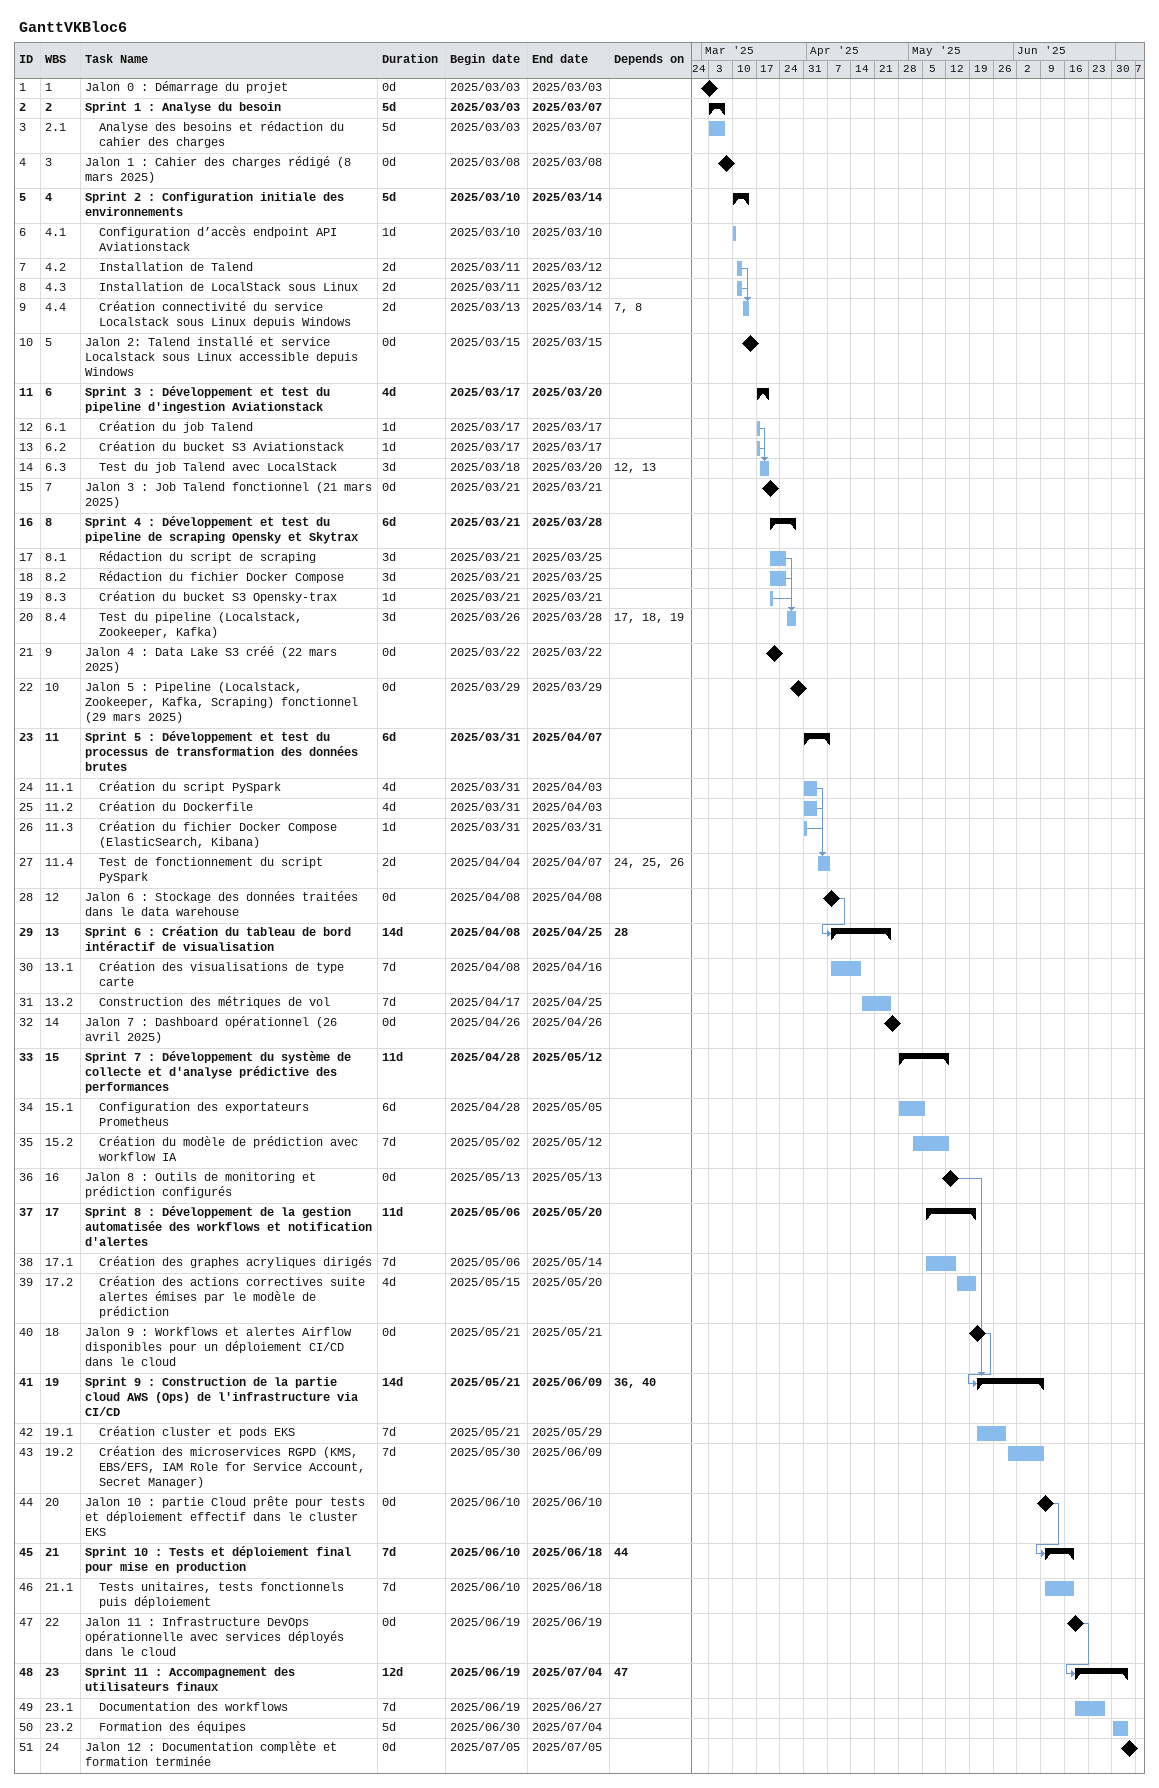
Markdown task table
GanttVKBloc6

| ID | WBS | Task | Duration | Start | Finish | Predecessors |
|---|---|---|---|---|---|---|
| 1 | 1 | Jalon 0 : Démarrage du projet | 0d | 2025-03-03 | 2025-03-03 |  |
| 2 | 2 | **Sprint 1 : Analyse du besoin** | 5d | 2025-03-03 | 2025-03-07 |  |
| 3 | 2.1 | Analyse des besoins et rédaction du cahier des charges | 5d | 2025-03-03 | 2025-03-07 |  |
| 4 | 3 | Jalon 1 : Cahier des charges rédigé (8 mars 2025) | 0d | 2025-03-08 | 2025-03-08 |  |
| 5 | 4 | **Sprint 2 : Configuration initiale des environnements** | 5d | 2025-03-10 | 2025-03-14 |  |
| 6 | 4.1 | Configuration d’accès endpoint API Aviationstack | 1d | 2025-03-10 | 2025-03-10 |  |
| 7 | 4.2 | Installation de Talend | 2d | 2025-03-11 | 2025-03-12 |  |
| 8 | 4.3 | Installation de LocalStack sous Linux | 2d | 2025-03-11 | 2025-03-12 |  |
| 9 | 4.4 | Création connectivité du service Localstack sous Linux depuis Windows | 2d | 2025-03-13 | 2025-03-14 | 7, 8 |
| 10 | 5 | Jalon 2: Talend installé et service Localstack sous Linux accessible depuis Windows | 0d | 2025-03-15 | 2025-03-15 |  |
| 11 | 6 | **Sprint 3 : Développement et test du pipeline d'ingestion Aviationstack** | 4d | 2025-03-17 | 2025-03-20 |  |
| 12 | 6.1 | Création du job Talend | 1d | 2025-03-17 | 2025-03-17 |  |
| 13 | 6.2 | Création du bucket S3 Aviationstack | 1d | 2025-03-17 | 2025-03-17 |  |
| 14 | 6.3 | Test du job Talend avec LocalStack | 3d | 2025-03-18 | 2025-03-20 | 12, 13 |
| 15 | 7 | Jalon 3 : Job Talend fonctionnel (21 mars 2025) | 0d | 2025-03-21 | 2025-03-21 |  |
| 16 | 8 | **Sprint 4 : Développement et test du pipeline de scraping Opensky et Skytrax** | 6d | 2025-03-21 | 2025-03-28 |  |
| 17 | 8.1 | Rédaction du script de scraping | 3d | 2025-03-21 | 2025-03-25 |  |
| 18 | 8.2 | Rédaction du fichier Docker Compose | 3d | 2025-03-21 | 2025-03-25 |  |
| 19 | 8.3 | Création du bucket S3 Opensky-trax | 1d | 2025-03-21 | 2025-03-21 |  |
| 20 | 8.4 | Test du pipeline (Localstack, Zookeeper, Kafka) | 3d | 2025-03-26 | 2025-03-28 | 17, 18, 19 |
| 21 | 9 | Jalon 4 : Data Lake S3 créé (22 mars 2025) | 0d | 2025-03-22 | 2025-03-22 |  |
| 22 | 10 | Jalon 5 : Pipeline (Localstack, Zookeeper, Kafka, Scraping) fonctionnel (29 mars 2025) | 0d | 2025-03-29 | 2025-03-29 |  |
| 23 | 11 | **Sprint 5 : Développement et test du processus de transformation des données brutes** | 6d | 2025-03-31 | 2025-04-07 |  |
| 24 | 11.1 | Création du script PySpark | 4d | 2025-03-31 | 2025-04-03 |  |
| 25 | 11.2 | Création du Dockerfile | 4d | 2025-03-31 | 2025-04-03 |  |
| 26 | 11.3 | Création du fichier Docker Compose (ElasticSearch, Kibana) | 1d | 2025-03-31 | 2025-03-31 |  |
| 27 | 11.4 | Test de fonctionnement du script PySpark | 2d | 2025-04-04 | 2025-04-07 | 24, 25, 26 |
| 28 | 12 | Jalon 6 : Stockage des données traitées dans le data warehouse | 0d | 2025-04-08 | 2025-04-08 |  |
| 29 | 13 | **Sprint 6 : Création du tableau de bord intéractif de visualisation** | 14d | 2025-04-08 | 2025-04-25 | 28 |
| 30 | 13.1 | Création des visualisations de type carte | 7d | 2025-04-08 | 2025-04-16 |  |
| 31 | 13.2 | Construction des métriques de vol | 7d | 2025-04-17 | 2025-04-25 |  |
| 32 | 14 | Jalon 7 : Dashboard opérationnel (26 avril 2025) | 0d | 2025-04-26 | 2025-04-26 |  |
| 33 | 15 | **Sprint 7 : Développement du système de collecte et d'analyse prédictive des performances** | 11d | 2025-04-28 | 2025-05-12 |  |
| 34 | 15.1 | Configuration des exportateurs Prometheus | 6d | 2025-04-28 | 2025-05-05 |  |
| 35 | 15.2 | Création du modèle de prédiction avec workflow IA | 7d | 2025-05-02 | 2025-05-12 |  |
| 36 | 16 | Jalon 8 : Outils de monitoring et prédiction configurés | 0d | 2025-05-13 | 2025-05-13 |  |
| 37 | 17 | **Sprint 8 : Développement de la gestion automatisée des workflows et notification d'alertes** | 11d | 2025-05-06 | 2025-05-20 |  |
| 38 | 17.1 | Création des graphes acryliques dirigés | 7d | 2025-05-06 | 2025-05-14 |  |
| 39 | 17.2 | Création des actions correctives suite alertes émises par le modèle de prédiction | 4d | 2025-05-15 | 2025-05-20 |  |
| 40 | 18 | Jalon 9 : Workflows et alertes Airflow disponibles pour un déploiement CI/CD dans le cloud | 0d | 2025-05-21 | 2025-05-21 |  |
| 41 | 19 | **Sprint 9 : Construction de la partie cloud AWS (Ops) de l'infrastructure via CI/CD** | 14d | 2025-05-21 | 2025-06-09 | 36, 40 |
| 42 | 19.1 | Création cluster et pods EKS | 7d | 2025-05-21 | 2025-05-29 |  |
| 43 | 19.2 | Création des microservices RGPD (KMS, EBS/EFS, IAM Role for Service Account, Secret Manager) | 7d | 2025-05-30 | 2025-06-09 |  |
| 44 | 20 | Jalon 10 : partie Cloud prête pour tests et déploiement effectif dans le cluster EKS | 0d | 2025-06-10 | 2025-06-10 |  |
| 45 | 21 | **Sprint 10 : Tests et déploiement final pour mise en production** | 7d | 2025-06-10 | 2025-06-18 | 44 |
| 46 | 21.1 | Tests unitaires, tests fonctionnels puis déploiement | 7d | 2025-06-10 | 2025-06-18 |  |
| 47 | 22 | Jalon 11 : Infrastructure DevOps opérationnelle avec services déployés dans le cloud | 0d | 2025-06-19 | 2025-06-19 |  |
| 48 | 23 | **Sprint 11 : Accompagnement des utilisateurs finaux** | 12d | 2025-06-19 | 2025-07-04 | 47 |
| 49 | 23.1 | Documentation des workflows | 7d | 2025-06-19 | 2025-06-27 |  |
| 50 | 23.2 | Formation des équipes | 5d | 2025-06-30 | 2025-07-04 |  |
| 51 | 24 | Jalon 12 : Documentation complète et formation terminée | 0d | 2025-07-05 | 2025-07-05 |  |
